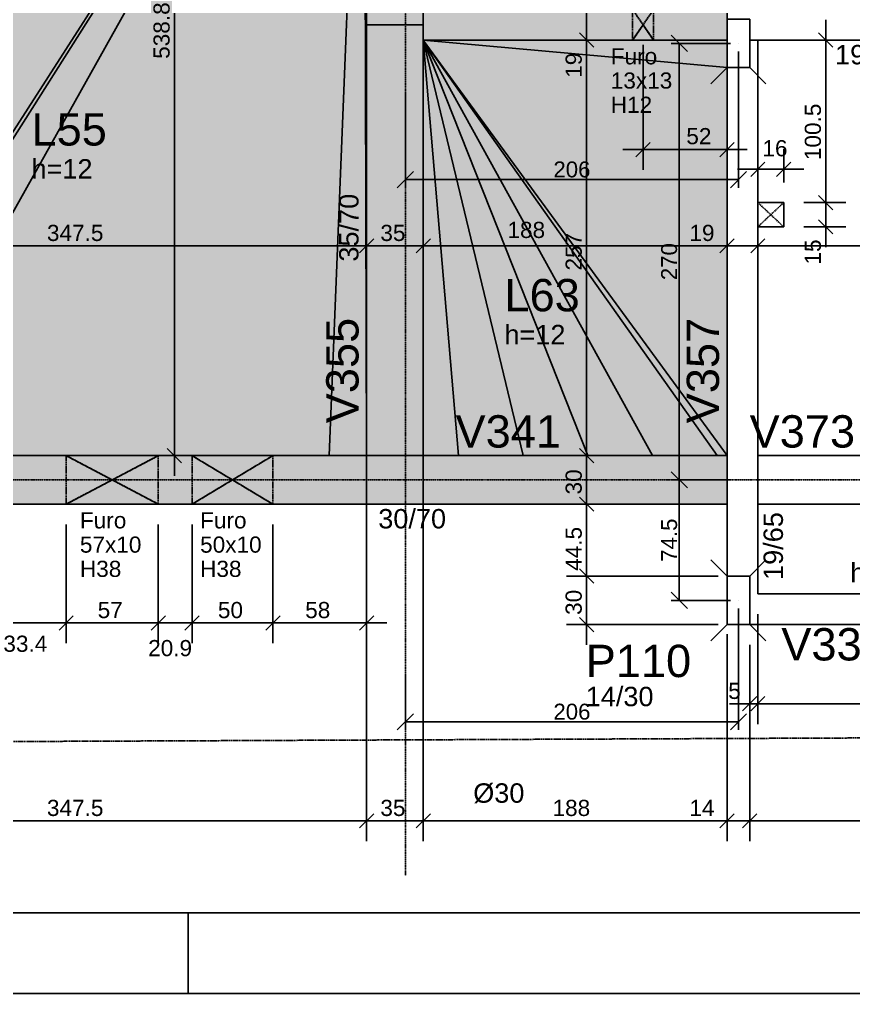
# Model space of a CAD drawing. Extents: x 37185 to 43130, y -8135 to -3930.
# Drawn here: x 38728 to 39244, y -8135 to -7533 of the extents above; entities that cross this region are included whole.
import ezdxf

# ---------------------------------------------------------------- set-up
doc = ezdxf.new("R2010")
doc.units = 0
doc.header["$MEASUREMENT"] = 0
doc.linetypes.add('ESTILO_TQS_0001', pattern=[1, 0.7, -0.3])
doc.linetypes.add('ESTILO_TQS_0004', pattern=[1.12, 0.5, -0.2, 0.01, -0.2, 0.01, -0.2])
doc.layers.get('0').update_dxf_attribs({"linetype": 'CONTINUOUS'})
doc.layers.get('Defpoints').update_dxf_attribs({"linetype": 'CONTINUOUS'})
for name, color, linetype in [('37', 4, 'CONTINUOUS'), ('38', 190, 'CONTINUOUS'), ('41', 190, 'CONTINUOUS'), ('42', 3, 'CONTINUOUS'), ('43', 3, 'CONTINUOUS'), ('44', 3, 'CONTINUOUS'), ('45', 2, 'CONTINUOUS'), ('46', 2, 'CONTINUOUS'), ('47', 2, 'CONTINUOUS'), ('53', 242, 'CONTINUOUS'), ('54', 242, 'CONTINUOUS'), ('55', 12, 'CONTINUOUS'), ('62', 153, 'CONTINUOUS'), ('68', 4, 'CONTINUOUS'), ('70', 160, 'CONTINUOUS'), ('75', 9, 'CONTINUOUS'), ('80', 6, 'CONTINUOUS'), ('81', 2, 'CONTINUOUS'), ('82', 252, 'CONTINUOUS'), ('95', 7, 'CONTINUOUS')]:
    doc.layers.add(name, color=color, linetype=linetype)
doc.styles.add('Arial_2mm 1-50', font='arial.ttf', dxfattribs={"height": 9.835329})
doc.styles.add('TQS_ARIAL', font='arial.ttf')
doc.dimstyles.new('Diagonal 2mm 1-50', dxfattribs={"dimscale": 30.48, "dimtxt": 9.8353, "dimasz": 0.328084, "dimexe": 0.164042, "dimexo": 0.164042, "dimgap": 0.04101, "dimtad": 1, "dimdec": 1, "dimdsep": 46, "dimtxsty": 'Arial_2mm 1-50', "dimblk1": 'OBLIQUE', "dimblk2": 'OBLIQUE', "dimsah": 1, "dimcen": 0.09, "dimadec": 8, "dimazin": 0, "dimtfac": 1, "dimtdec": 8, "dimtmove": 1, "dimatfit": 0, "dimfxl": 1, "dimtvp": 1, "dimtfillclr": 256, "dimtolj": 1, "dimtzin": 0, "dimarcsym": 2})

# ---------------------------------------------------------------- blocks, each defined once
blk = doc.blocks.new('_Oblique')
at = {"color": 0, "linetype": 'ByBlock', "lineweight": -2}
blk.add_line((-0.5, -0.5), (0.5, 0.5), dxfattribs=at)
blk = doc.blocks.new('*D161')
at = {"layer": '55', "color": 0, "linetype": 'Continuous', "lineweight": -2}
for p, q in [((39172.51, -7897.24), (39172.51, -7972.39)), ((38966.51, -7938.97), (38966.51, -7972.39)), ((39172.51, -7967.39), (38966.51, -7967.39))]:
    blk.add_line(p, q, dxfattribs=at)
at = {"layer": 'Defpoints', "color": 0, "linetype": 'Continuous'}
for p in [(39172.51, -7892.24), (38966.51, -7933.97), (38966.51, -7967.39)]:
    blk.add_point(p, dxfattribs=at)
at = {"layer": '55', "color": 0, "linetype": 'Continuous', "lineweight": -2, "xscale": 10, "yscale": 10, "zscale": 10, "rotation": 180}
blk.add_blockref('_Oblique', (38966.51, -7967.39), dxfattribs=at)
at = {"layer": '55', "color": 0, "linetype": 'Continuous', "lineweight": -2, "xscale": 10, "yscale": 10, "zscale": 10}
blk.add_blockref('_Oblique', (39172.51, -7967.39), dxfattribs=at)
at = {"layer": '55', "color": 0, "linetype": 'Continuous', "insert": (39069.51, -7961.12), "char_height": 9.835, "attachment_point": 5, "style": 'Arial_2mm 1-50'}
blk.add_mtext('\\A1;206', dxfattribs=at)
blk = doc.blocks.new('*D162')
at = {"layer": '55', "color": 0, "linetype": 'Continuous', "lineweight": -2}
for p, q in [((39167.51, -7817.73), (39130.95, -7817.73)), ((39135.95, -7892.24), (39135.95, -7817.73)), ((39167.51, -7892.24), (39130.95, -7892.24))]:
    blk.add_line(p, q, dxfattribs=at)
at = {"layer": 'Defpoints', "color": 0, "linetype": 'Continuous'}
for p in [(39135.95, -7817.73), (39172.51, -7817.73), (39172.51, -7892.24)]:
    blk.add_point(p, dxfattribs=at)
at = {"layer": '55', "color": 0, "linetype": 'Continuous', "lineweight": -2, "xscale": 10, "yscale": 10, "zscale": 10}
for p, rotation in [((39135.95, -7817.73), 90), ((39135.95, -7892.24), 270)]:
    blk.add_blockref('_Oblique', p, dxfattribs=dict(at, rotation=rotation))
at = {"layer": '55', "color": 0, "linetype": 'Continuous', "insert": (39129.7, -7854.99), "char_height": 9.835, "attachment_point": 5, "rotation": 90, "style": 'Arial_2mm 1-50'}
blk.add_mtext('\\A1;74.5', dxfattribs=at)
blk = doc.blocks.new('*D165')
at = {"layer": '55', "color": 0, "linetype": 'Continuous', "lineweight": -2}
for p, q in [((39172.51, -7552.74), (39172.51, -7637.05)), ((38966.51, -7577.69), (38966.51, -7637.05)), ((39172.51, -7632.05), (38966.51, -7632.05))]:
    blk.add_line(p, q, dxfattribs=at)
at = {"layer": 'Defpoints', "color": 0, "linetype": 'Continuous'}
for p in [(39172.51, -7547.74), (38966.51, -7572.69), (38966.51, -7632.05)]:
    blk.add_point(p, dxfattribs=at)
at = {"layer": '55', "color": 0, "linetype": 'Continuous', "lineweight": -2, "xscale": 10, "yscale": 10, "zscale": 10, "rotation": 180}
blk.add_blockref('_Oblique', (38966.51, -7632.05), dxfattribs=at)
at = {"layer": '55', "color": 0, "linetype": 'Continuous', "lineweight": -2, "xscale": 10, "yscale": 10, "zscale": 10}
blk.add_blockref('_Oblique', (39172.51, -7632.05), dxfattribs=at)
at = {"layer": '55', "color": 0, "linetype": 'Continuous', "insert": (39069.51, -7625.78), "char_height": 9.835, "attachment_point": 5, "style": 'Arial_2mm 1-50'}
blk.add_mtext('\\A1;206', dxfattribs=at)
blk = doc.blocks.new('*D166')
at = {"layer": '55', "color": 0, "linetype": 'Continuous', "lineweight": -2}
for p, q in [((39167.51, -7547.74), (39130.95, -7547.74)), ((39135.95, -7547.74), (39135.95, -7817.73)), ((39144.23, -7817.73), (39130.95, -7817.73))]:
    blk.add_line(p, q, dxfattribs=at)
at = {"layer": 'Defpoints', "color": 0, "linetype": 'Continuous'}
for p in [(39172.51, -7547.74), (39135.95, -7817.73), (39149.23, -7817.73)]:
    blk.add_point(p, dxfattribs=at)
at = {"layer": '55', "color": 0, "linetype": 'Continuous', "lineweight": -2, "xscale": 10, "yscale": 10, "zscale": 10}
for p, rotation in [((39135.95, -7547.74), 90), ((39135.95, -7817.73), 270)]:
    blk.add_blockref('_Oblique', p, dxfattribs=dict(at, rotation=rotation))
at = {"layer": '55', "color": 0, "linetype": 'Continuous', "insert": (39129.68, -7682.74), "char_height": 9.835, "attachment_point": 5, "rotation": 90, "style": 'Arial_2mm 1-50'}
blk.add_mtext('\\A1;270', dxfattribs=at)

msp = doc.modelspace()

# ---------------------------------------------------------------- linework, layer by layer
at = {"layer": '37', "linetype": 'Continuous'}
for points in [[(38942.51264, -7386.23831), (38942.51264, -7536.23831)], [(39165.51264, -7526.73831), (39165.51264, -7832.73681)], [(38942.51264, -7536.23831), (38942.51264, -7802.73681)], [(38977.51264, -7802.73681), (38977.51264, -7545.73831)], [(38977.51264, -7545.73831), (39165.51264, -7545.73831)], [(39179.51264, -7545.73831), (39184.51264, -7545.73831)], [(39184.51264, -7802.73681), (39184.51264, -7545.73831)], [(39184.51264, -7545.73831), (39352.01264, -7545.73831)], [(38919.42559, -7802.73681), (38639.42559, -7802.73681)], [(38942.51264, -7802.73681), (38919.42559, -7802.73681)], [(38942.51264, -7802.73681), (38959.42559, -7802.73681)], [(38977.51264, -7802.73681), (38959.42559, -7802.73681)], [(38999.42559, -7802.73681), (38977.51264, -7802.73681)], [(39039.42559, -7802.73681), (38999.42559, -7802.73681)], [(39079.42559, -7802.73681), (39039.42559, -7802.73681)], [(39119.42559, -7802.73681), (39079.42559, -7802.73681)], [(39159.42559, -7802.73681), (39119.42559, -7802.73681)], [(39165.51264, -7802.73681), (39159.42559, -7802.73681)], [(39184.51264, -7802.73681), (39184.51264, -7832.73681)], [(39199.42559, -7802.73681), (39184.51264, -7802.73681)], [(39239.42559, -7802.73681), (39199.42559, -7802.73681)], [(39279.42559, -7802.73681), (39239.42559, -7802.73681)], [(38639.42559, -7832.73681), (38919.42559, -7832.73681)], [(38919.42559, -7832.73681), (38959.42559, -7832.73681)], [(38960.01264, -7832.73681), (38999.42559, -7832.73681)], [(38999.42559, -7832.73681), (39039.42559, -7832.73681)], [(39039.42559, -7832.73681), (39079.42559, -7832.73681)], [(39079.42559, -7832.73681), (39119.42559, -7832.73681)], [(39119.42559, -7832.73681), (39159.42559, -7832.73681)], [(39159.42559, -7832.73681), (39165.51264, -7832.73681)], [(39165.51264, -7832.73681), (39165.51264, -7877.23831)], [(39184.51264, -7888.23831), (39184.51264, -7832.73681)], [(39184.51264, -7832.73681), (39199.42559, -7832.73681)], [(39199.42559, -7832.73681), (39239.42559, -7832.73681)], [(39239.42559, -7832.73681), (39279.42559, -7832.73681)], [(39352.01264, -7888.23831), (39184.51264, -7888.23831)], [(39179.51264, -7907.23831), (39361.51264, -7907.23831)]]:
    msp.add_lwpolyline(points, dxfattribs=at)
at = {"layer": '38', "linetype": 'Continuous'}
for points in [[(39179.51264, -7532.73831), (39165.51264, -7532.73831), (39165.51264, -7562.73831), (39179.51264, -7562.73831), (39179.51264, -7532.73831)], [(39179.51264, -7877.23831), (39165.51264, -7877.23831), (39165.51264, -7907.23831), (39179.51264, -7907.23831), (39179.51264, -7877.23831)]]:
    msp.add_lwpolyline(points, dxfattribs=at)
at = {"layer": '41', "linetype": 'Continuous'}
for p, q in [((39165.51264, -7562.73831), (39155.51264, -7572.73831)), ((39179.51264, -7562.73831), (39189.51264, -7572.73831)), ((39165.51264, -7877.23831), (39155.51264, -7867.23831)), ((39179.51264, -7877.23831), (39189.51264, -7867.23831)), ((39165.51264, -7907.23831), (39155.51264, -7917.23831)), ((39179.51264, -7907.23831), (39189.51264, -7917.23831))]:
    msp.add_line(p, q, dxfattribs=at)
at = {"layer": '53', "linetype": 'ESTILO_TQS_0001'}
for points in [[(39113.54354, -7536.23831), (39107.04354, -7545.73831), (39120.04354, -7545.73831), (39113.54354, -7536.23831), (39120.04354, -7545.73831), (39120.04354, -7526.73831), (39113.54354, -7536.23831), (39120.04354, -7526.73831), (39107.04354, -7526.73831), (39113.54354, -7536.23831), (39107.04354, -7526.73831), (39107.04354, -7545.73831), (39113.54354, -7536.23831)], [(38785.15884, -7817.73681), (38756.65884, -7832.73681), (38813.65884, -7832.73681), (38785.15884, -7817.73681), (38813.65884, -7832.73681), (38813.65884, -7802.73681), (38785.15884, -7817.73681), (38813.65884, -7802.73681), (38756.65884, -7802.73681), (38785.15884, -7817.73681), (38756.65884, -7802.73681), (38756.65884, -7832.73681), (38785.15884, -7817.73681)], [(38859.52014, -7817.73681), (38834.52014, -7832.73681), (38884.52014, -7832.73681), (38859.52014, -7817.73681), (38884.52014, -7832.73681), (38884.52014, -7802.73681), (38859.52014, -7817.73681), (38884.52014, -7802.73681), (38834.52014, -7802.73681), (38859.52014, -7817.73681), (38834.52014, -7802.73681), (38834.52014, -7832.73681), (38859.52014, -7817.73681)]]:
    msp.add_lwpolyline(points, dxfattribs=at)
at = {"layer": '62', "linetype": 'Continuous'}
for points in [[(38941.01264, -7263.94401), (38595.01264, -7457.73761), (38595.01264, -7802.73681), (38941.01264, -7263.94401)], [(38941.01264, -7263.94401), (38595.01264, -7802.73681), (38599.42559, -7802.73681), (38941.01264, -7263.94401)], [(38941.01264, -7263.94401), (38599.42559, -7802.73681), (38639.42559, -7802.73681), (38941.01264, -7263.94401)], [(38941.01264, -7263.94401), (38639.42559, -7802.73681), (38919.42559, -7802.73681), (38941.01264, -7263.94401)], [(38941.01264, -7263.94401), (38919.42559, -7802.73681), (38942.51264, -7802.73681), (38941.01264, -7263.94401)], [(38941.01264, -7263.94401), (38942.51264, -7802.73681), (38942.51264, -7536.23831), (38941.01264, -7263.94401)], [(38941.01264, -7263.94401), (38942.51264, -7536.23831), (38942.51264, -7386.23831), (38941.01264, -7263.94401)], [(38977.51264, -7536.23831), (38977.51264, -7376.73831), (38942.51264, -7376.62746), (38942.51264, -7536.23831), (38977.51264, -7536.23831)], [(38977.51264, -7545.73831), (39165.51264, -7545.73831), (39165.51264, -7526.73831), (38977.51264, -7526.73831), (38977.51264, -7545.73831)], [(38977.51264, -7802.73681), (38977.51264, -7536.23831), (38942.51264, -7536.23831), (38942.51264, -7802.73681), (38958.91299, -7802.73681), (38959.42559, -7802.63486), (38959.93814, -7802.73681), (38977.51264, -7802.73681)], [(38977.51264, -7545.73831), (38977.51264, -7802.73681), (38999.42559, -7802.73681), (38977.51264, -7545.73831)], [(38977.51264, -7545.73831), (38999.42559, -7802.73681), (39039.42559, -7802.73681), (38977.51264, -7545.73831)], [(38977.51264, -7545.73831), (39039.42559, -7802.73681), (39079.42559, -7802.73681), (38977.51264, -7545.73831)], [(38977.51264, -7545.73831), (39079.42559, -7802.73681), (39119.42559, -7802.73681), (38977.51264, -7545.73831)], [(38977.51264, -7545.73831), (39119.42559, -7802.73681), (39159.42559, -7802.73681), (38977.51264, -7545.73831)], [(38977.51264, -7545.73831), (39159.42559, -7802.73681), (39165.51264, -7802.73681), (38977.51264, -7545.73831)], [(38977.51264, -7545.73831), (39165.51264, -7802.73681), (39165.51264, -7562.73831), (38977.51264, -7545.73831)], [(38977.51264, -7545.73831), (39165.51264, -7562.73831), (39165.51264, -7545.73831), (38977.51264, -7545.73831)], [(38977.51264, -7545.73831), (39165.51264, -7545.73831), (38977.51264, -7545.73831)], [(38595.01264, -7802.73681), (38595.01264, -7832.73681), (39165.51264, -7832.73681), (39165.51264, -7802.73681), (38595.01264, -7802.73681)]]:
    msp.add_lwpolyline(points, dxfattribs=at)
for points in [[(38941.01264, -7263.94401), (38595.01264, -7457.73761), (38595.01264, -7802.73681)], [(38941.01264, -7263.94401), (38595.01264, -7802.73681), (38941.01264, -7263.94401)], [(38941.01264, -7263.94401), (38595.01264, -7802.73681), (38599.42559, -7802.73681)], [(38941.01264, -7263.94401), (38599.42559, -7802.73681), (38941.01264, -7263.94401)], [(38941.01264, -7263.94401), (38599.42559, -7802.73681), (38639.42559, -7802.73681)], [(38941.01264, -7263.94401), (38639.42559, -7802.73681), (38941.01264, -7263.94401)], [(38941.01264, -7263.94401), (38639.42559, -7802.73681), (38919.42559, -7802.73681)], [(38941.01264, -7263.94401), (38919.42559, -7802.73681), (38941.01264, -7263.94401)], [(38941.01264, -7263.94401), (38919.42559, -7802.73681), (38942.51264, -7802.73681)], [(38941.01264, -7263.94401), (38942.51264, -7802.73681), (38941.01264, -7263.94401)], [(38941.01264, -7263.94401), (38942.51264, -7802.73681), (38942.51264, -7536.23831)], [(38941.01264, -7263.94401), (38942.51264, -7536.23831), (38941.01264, -7263.94401)], [(38941.01264, -7263.94401), (38942.51264, -7536.23831), (38942.51264, -7386.23831)], [(38977.51264, -7536.23831), (38977.51264, -7376.73831), (38942.51264, -7376.62746)], [(38977.51264, -7536.23831), (38942.51264, -7376.62746), (38942.51264, -7536.23831)], [(38977.51264, -7545.73831), (39165.51264, -7545.73831), (39165.51264, -7526.73831)], [(38977.51264, -7545.73831), (39165.51264, -7526.73831), (38977.51264, -7526.73831)], [(38977.51264, -7545.73831), (38977.51264, -7526.73831), (38977.51264, -7545.73831)], [(38977.51264, -7536.23831), (38942.51264, -7536.23831), (38958.91299, -7802.73681)], [(38958.91299, -7802.73681), (38942.51264, -7536.23831), (38942.51264, -7802.73681)], [(38977.51264, -7536.23831), (38942.51264, -7536.23831), (38977.51264, -7536.23831)], [(38977.51264, -7536.23831), (38958.91299, -7802.73681), (38959.42559, -7802.63486)], [(38977.51264, -7536.23831), (38959.42559, -7802.63486), (38959.93814, -7802.73681)], [(38977.51264, -7536.23831), (38959.93814, -7802.73681), (38977.51264, -7802.73681)], [(38977.51264, -7545.73831), (38977.51264, -7802.73681), (38999.42559, -7802.73681)], [(38977.51264, -7545.73831), (38999.42559, -7802.73681), (38977.51264, -7545.73831)], [(38977.51264, -7545.73831), (38999.42559, -7802.73681), (39039.42559, -7802.73681)], [(38977.51264, -7545.73831), (39039.42559, -7802.73681), (38977.51264, -7545.73831)], [(38977.51264, -7545.73831), (39039.42559, -7802.73681), (39079.42559, -7802.73681)], [(38977.51264, -7545.73831), (39079.42559, -7802.73681), (38977.51264, -7545.73831)], [(38977.51264, -7545.73831), (39079.42559, -7802.73681), (39119.42559, -7802.73681)], [(38977.51264, -7545.73831), (39119.42559, -7802.73681), (38977.51264, -7545.73831)], [(38977.51264, -7545.73831), (39119.42559, -7802.73681), (39159.42559, -7802.73681)], [(38977.51264, -7545.73831), (39159.42559, -7802.73681), (38977.51264, -7545.73831)], [(38977.51264, -7545.73831), (39159.42559, -7802.73681), (39165.51264, -7802.73681)], [(38977.51264, -7545.73831), (39165.51264, -7802.73681), (38977.51264, -7545.73831)], [(38977.51264, -7545.73831), (39165.51264, -7802.73681), (39165.51264, -7562.73831)], [(38977.51264, -7545.73831), (39165.51264, -7562.73831), (38977.51264, -7545.73831)], [(38977.51264, -7545.73831), (39165.51264, -7562.73831), (39165.51264, -7545.73831)], [(38977.51264, -7545.73831), (39165.51264, -7545.73831), (38977.51264, -7545.73831)], [(38595.01264, -7802.73681), (38595.01264, -7832.73681), (39165.51264, -7832.73681)], [(38595.01264, -7802.73681), (39165.51264, -7832.73681), (39165.51264, -7802.73681)], [(38595.01264, -7802.73681), (39165.51264, -7802.73681), (38595.01264, -7802.73681)]]:
    msp.add_solid(points, dxfattribs=at)
at = {"layer": '68', "color": 12, "linetype": 'ESTILO_TQS_0001'}
msp.add_lwpolyline([(37530.05069, -4249.00666), (40530.67009, -4723.98931), (40512.14434, -7971.93931), (37508.76839, -7984.70311), (37530.05069, -4249.00666)], dxfattribs=at)
at = {"layer": '70', "linetype": 'ESTILO_TQS_0004'}
for p, q in [((38966.51264, -4162.63791), (38966.51264, -8062.34486)), ((37414.54729, -7817.73361), (40631.05859, -7817.73361))]:
    msp.add_line(p, q, dxfattribs=at)
at = {"layer": '75', "linetype": 'Continuous'}
for p, q in [((38823.66149, -7815.23681), (38823.66149, -7251.44401)), ((39078.58374, -7539.23831), (39078.58374, -7383.23831)), ((39078.58374, -7558.23831), (39078.58374, -7514.23831)), ((39078.58374, -7815.23681), (39078.58374, -7533.23831)), ((39226.53929, -7658.72996), (39226.53929, -7533.23831)), ((39083.00314, -7550.15776), (39074.16429, -7541.31891)), ((39083.00314, -7550.15776), (39074.16429, -7541.31891)), ((39113.54354, -7536.23831), (39113.54354, -7536.23831)), ((39230.95869, -7550.15776), (39222.11984, -7541.31891)), ((39094.87054, -7545.73831), (39066.08374, -7545.73831)), ((39094.87054, -7545.73831), (39066.08374, -7545.73831)), ((39107.37054, -7545.73831), (39107.37054, -7545.73831)), ((39107.37054, -7545.73831), (39107.37054, -7545.73831)), ((39209.76674, -7545.73831), (39209.76674, -7545.73831)), ((39222.26674, -7545.73831), (39239.03929, -7545.73831)), ((39113.54354, -7548.73831), (39113.54354, -7625.95261)), ((39165.51264, -7603.32521), (39165.51264, -7603.32521)), ((39101.04354, -7613.45261), (39178.01264, -7613.45261)), ((39109.12414, -7617.87201), (39117.96294, -7609.03316)), ((39161.09324, -7617.87201), (39169.93209, -7609.03316)), ((39184.51264, -7624.10996), (39184.51264, -7613.11616)), ((39200.51314, -7633.72996), (39200.51314, -7613.11616)), ((39165.51264, -7615.82521), (39165.51264, -7625.95261)), ((39213.01314, -7625.61616), (39172.01264, -7625.61616)), ((39188.93209, -7621.19676), (39180.09324, -7630.03561)), ((39204.93254, -7621.19676), (39196.09369, -7630.03561)), ((39184.51264, -7636.60996), (39184.51264, -7636.60996)), ((39226.53929, -7673.72996), (39226.53929, -7633.72996)), ((39230.95869, -7650.64941), (39222.11984, -7641.81056)), ((39230.95869, -7650.64941), (39222.11984, -7641.81056)), ((39200.51314, -7646.22996), (39200.51314, -7646.22996)), ((39200.51314, -7646.22996), (39200.51314, -7646.22996)), ((39200.51314, -7646.22996), (39200.51314, -7646.22996)), ((39213.01314, -7646.22996), (39239.03929, -7646.22996)), ((39213.01314, -7646.22996), (39239.03929, -7646.22996)), ((39200.51314, -7661.22996), (39200.51314, -7661.22996)), ((39213.01314, -7661.22996), (39239.03929, -7661.22996)), ((39230.95869, -7665.64941), (39222.11984, -7656.81056)), ((38582.51264, -7672.98001), (38955.01264, -7672.98001)), ((38930.01264, -7672.98001), (38990.01264, -7672.98001)), ((38938.09324, -7677.39941), (38946.93209, -7668.56056)), ((38938.09324, -7677.39941), (38946.93209, -7668.56056)), ((38942.51264, -7672.88796), (38942.51264, -7672.88796)), ((38942.51264, -7672.88796), (38942.51264, -7672.88796)), ((38965.01264, -7672.98001), (39178.01264, -7672.98001)), ((38973.09324, -7677.39941), (38981.93209, -7668.56056)), ((38973.09324, -7677.39941), (38981.93209, -7668.56056)), ((38977.51264, -7672.88796), (38977.51264, -7672.88796)), ((38977.51264, -7672.88796), (38977.51264, -7672.88796)), ((39153.01264, -7672.98001), (39197.01264, -7672.98001)), ((39161.09324, -7677.39941), (39169.93209, -7668.56056)), ((39161.09324, -7677.39941), (39169.93209, -7668.56056)), ((39165.51264, -7672.88796), (39165.51264, -7672.88796)), ((39165.51264, -7672.88796), (39165.51264, -7672.88796)), ((39172.01264, -7672.98001), (39364.51264, -7672.98001)), ((39180.09324, -7677.39941), (39188.93209, -7668.56056)), ((39180.09324, -7677.39941), (39188.93209, -7668.56056)), ((39184.51264, -7672.88796), (39184.51264, -7672.88796)), ((39184.51264, -7672.88796), (39184.51264, -7672.88796)), ((38942.51264, -7685.38796), (38942.51264, -7685.48001)), ((38942.51264, -7685.38796), (38942.51264, -7685.48001)), ((38977.51264, -7685.38796), (38977.51264, -7685.48001)), ((38977.51264, -7685.38796), (38977.51264, -7685.48001)), ((39165.51264, -7685.38796), (39165.51264, -7685.48001)), ((39165.51264, -7685.38796), (39165.51264, -7685.48001)), ((39184.51264, -7685.38796), (39184.51264, -7685.48001)), ((39184.51264, -7685.38796), (39184.51264, -7685.48001)), ((38942.51264, -7782.38581), (38942.51264, -7782.38581)), ((38942.51264, -7782.38581), (38942.51264, -7782.38581)), ((38977.51264, -7785.29076), (38977.51264, -7785.29076)), ((38977.51264, -7785.29076), (38977.51264, -7785.29076)), ((39078.58374, -7845.23681), (39078.58374, -7790.23681)), ((38828.08089, -7807.15626), (38819.24209, -7798.31741)), ((38942.51264, -7794.88581), (38942.51264, -8041.08276)), ((38942.51264, -7794.88581), (38942.51264, -8041.08276)), ((38977.51264, -7797.79076), (38977.51264, -8041.08276)), ((38977.51264, -7797.79076), (38977.51264, -8041.08276)), ((39083.00314, -7807.15626), (39074.16429, -7798.31741)), ((39083.00314, -7807.15626), (39074.16429, -7798.31741)), ((38822.74104, -7802.73681), (38822.74104, -7802.73681)), ((38835.24104, -7802.73681), (38836.16149, -7802.73681)), ((39094.87054, -7802.73681), (39066.08374, -7802.73681)), ((39086.92559, -7802.73681), (39066.08374, -7802.73681)), ((39099.42559, -7802.73681), (39099.42559, -7802.73681)), ((39107.37054, -7802.73681), (39107.37054, -7802.73681)), ((39078.58374, -7889.73831), (39078.58374, -7820.23681)), ((39083.00314, -7837.15626), (39074.16429, -7828.31741)), ((39083.00314, -7837.15626), (39074.16429, -7828.31741)), ((38756.65884, -7832.73681), (38756.65884, -7832.73681)), ((38756.65884, -7832.73681), (38756.65884, -7832.73681)), ((38813.65884, -7832.73681), (38813.65884, -7832.73681)), ((38813.65884, -7832.73681), (38813.65884, -7832.73681)), ((38834.52014, -7832.73681), (38834.52014, -7832.73681)), ((38834.52014, -7832.73681), (38834.52014, -7832.73681)), ((38884.52014, -7832.73681), (38884.52014, -7832.73681)), ((38884.52014, -7832.73681), (38884.52014, -7832.73681)), ((39126.92559, -7832.73681), (39066.08374, -7832.73681)), ((39126.92559, -7832.73681), (39066.08374, -7832.73681)), ((39139.42559, -7832.73681), (39139.42559, -7832.73681)), ((39139.42559, -7832.73681), (39139.42559, -7832.73681)), ((38756.65884, -7845.23681), (38756.65884, -7918.70956)), ((38756.65884, -7845.23681), (38756.65884, -7918.70956)), ((38813.65884, -7845.23681), (38813.65884, -7918.70956)), ((38813.65884, -7845.23681), (38813.65884, -7918.70956)), ((38834.52014, -7845.23681), (38834.52014, -7918.70956)), ((38834.52014, -7845.23681), (38834.52014, -7918.70956)), ((38884.52014, -7845.23681), (38884.52014, -7918.70956)), ((38884.52014, -7845.23681), (38884.52014, -7918.70956)), ((38942.51264, -7865.69241), (38942.51264, -7865.69241)), ((39078.58374, -7919.73831), (39078.58374, -7864.73831)), ((39083.00314, -7881.65776), (39074.16429, -7872.81891)), ((39083.00314, -7881.65776), (39074.16429, -7872.81891)), ((38942.51264, -7878.19241), (38942.51264, -7918.70956)), ((39160.01264, -7877.23831), (39066.08374, -7877.23831)), ((39139.86424, -7877.23831), (39066.08374, -7877.23831)), ((39152.36424, -7877.23831), (39152.36424, -7877.23831)), ((39172.51264, -7877.23831), (39172.51264, -7877.23831)), ((39184.51264, -7888.23831), (39184.51264, -7888.23831)), ((39184.51264, -7888.23831), (39184.51264, -7888.23831)), ((38752.23944, -7910.62896), (38761.07829, -7901.79011)), ((38752.23944, -7910.62896), (38761.07829, -7901.79011)), ((38809.23944, -7910.62896), (38818.07829, -7901.79011)), ((38809.23944, -7910.62896), (38818.07829, -7901.79011)), ((38830.10074, -7910.62896), (38838.93954, -7901.79011)), ((38830.10074, -7910.62896), (38838.93954, -7901.79011)), ((38880.10074, -7910.62896), (38888.93954, -7901.79011)), ((38880.10074, -7910.62896), (38888.93954, -7901.79011)), ((38938.09324, -7910.62896), (38946.93209, -7901.79011)), ((39083.00314, -7911.65776), (39074.16429, -7902.81891)), ((39165.51264, -7900.56896), (39165.51264, -7900.56896)), ((39165.51264, -7900.56896), (39165.51264, -7900.56896)), ((39184.51264, -7900.73831), (39184.51264, -7968.70321)), ((39184.51264, -7900.73831), (39184.51264, -7968.70321)), ((38678.72884, -7906.20956), (38735.72884, -7906.20956)), ((38710.72884, -7906.20956), (38769.15884, -7906.20956)), ((38744.15884, -7906.20956), (38826.15884, -7906.20956)), ((38801.15884, -7906.20956), (38847.02014, -7906.20956)), ((38822.02014, -7906.20956), (38897.02014, -7906.20956)), ((38872.02014, -7906.20956), (38955.01264, -7906.20956)), ((39160.01264, -7907.23831), (39066.08374, -7907.23831)), ((39172.51264, -7907.23831), (39172.51264, -7907.23831)), ((39179.51264, -7907.23831), (39179.51264, -7907.23831)), ((39179.51264, -7907.23831), (39179.51264, -7907.23831)), ((39179.51264, -7907.23831), (39179.51264, -7907.23831)), ((39165.51264, -7913.06896), (39165.51264, -8041.08276)), ((39165.51264, -7913.06896), (39165.51264, -8041.08276)), ((39179.51264, -7919.73831), (39179.51264, -8041.08276)), ((39179.51264, -7919.73831), (39179.51264, -8041.08276)), ((39179.51264, -7919.73831), (39179.51264, -7968.70321)), ((39167.01264, -7956.20321), (39197.01264, -7956.20321)), ((39172.01264, -7956.20321), (39364.51264, -7956.20321)), ((39175.09324, -7960.62261), (39183.93209, -7951.78376)), ((39180.09324, -7960.62261), (39188.93209, -7951.78376)), ((39180.09324, -7960.62261), (39188.93209, -7951.78376)), ((38582.51264, -8028.58276), (38955.01264, -8028.58276)), ((38930.01264, -8028.58276), (38990.01264, -8028.58276)), ((38938.09324, -8033.00216), (38946.93209, -8024.16331)), ((38938.09324, -8033.00216), (38946.93209, -8024.16331)), ((38965.01264, -8028.58276), (39178.01264, -8028.58276)), ((38973.09324, -8033.00216), (38981.93209, -8024.16331)), ((38973.09324, -8033.00216), (38981.93209, -8024.16331)), ((39153.01264, -8028.58276), (39192.01264, -8028.58276)), ((39161.09324, -8033.00216), (39169.93209, -8024.16331)), ((39161.09324, -8033.00216), (39169.93209, -8024.16331)), ((39167.01264, -8028.58276), (39397.01264, -8028.58276)), ((39175.09324, -8033.00216), (39183.93209, -8024.16331)), ((39175.09324, -8033.00216), (39183.93209, -8024.16331))]:
    msp.add_line(p, q, dxfattribs=at)
at = {"layer": '80', "linetype": 'Continuous'}
for p, q in [((39200.51314, -7646.22996), (39184.51264, -7646.22996)), ((39200.51314, -7661.22996), (39200.51314, -7646.22996)), ((39200.51314, -7661.22996), (39184.51264, -7661.22996))]:
    msp.add_line(p, q, dxfattribs=at)
at = {"layer": '81', "linetype": 'ESTILO_TQS_0001'}
for p, q in [((39184.51264, -7661.22996), (39200.51314, -7646.22996)), ((39184.51264, -7646.22996), (39200.51314, -7661.22996))]:
    msp.add_line(p, q, dxfattribs=at)
at = {"layer": '82', "linetype": 'Continuous'}
for p, q in [((39172.51264, -7547.73831), (39172.51264, -7547.73831)), ((38919.42559, -7817.73681), (38919.42559, -7817.73681)), ((38959.42559, -7817.73681), (38959.42559, -7817.73681)), ((38999.42559, -7817.73681), (38999.42559, -7817.73681)), ((39039.42559, -7817.73681), (39039.42559, -7817.73681)), ((39079.42559, -7817.73681), (39079.42559, -7817.73681)), ((39119.42559, -7817.73681), (39119.42559, -7817.73681)), ((39159.42559, -7817.73681), (39159.42559, -7817.73681)), ((39199.42559, -7817.73681), (39199.42559, -7817.73681)), ((39239.42559, -7817.73681), (39239.42559, -7817.73681)), ((39172.51264, -7892.23831), (39172.51264, -7892.23831))]:
    msp.add_line(p, q, dxfattribs=at)
at = {"layer": '95', "linetype": 'Continuous'}
for p, q in [((37309.54454, -8085.36956), (43079.54464, -8085.36956)), ((38832.04459, -8135.36956), (38832.04459, -8085.36956)), ((37184.54454, -8135.36956), (43129.54464, -8135.36956))]:
    msp.add_line(p, q, dxfattribs=at)

# ---------------------------------------------------------------- texts
at = {"layer": '42', "linetype": 'Continuous', "style": 'TQS_ARIAL'}
for s, p in [('V355', (38937.51264, -7782.73681)), ('V357', (39160.51264, -7782.73681))]:
    msp.add_text(s, height=20, rotation=90, dxfattribs=at).set_placement(p)
for s, p in [('V341', (38997.51264, -7797.73681)), ('V373', (39179.42559, -7797.73681)), ('V338', (39199.04469, -7929.39131))]:
    msp.add_text(s, height=20, dxfattribs=at).set_placement(p)
at = {"layer": '43', "linetype": 'Continuous', "style": 'TQS_ARIAL'}
msp.add_text('P110', height=20, dxfattribs=at).set_placement((39078.03144, -7939.68751))
at = {"layer": '44', "linetype": 'Continuous', "style": 'TQS_ARIAL'}
for s, p in [('L55', (38735.22564, -7610.94911)), ('L63', (39027.77184, -7713.46771))]:
    msp.add_text(s, height=20, dxfattribs=at).set_placement(p)
at = {"layer": '45', "linetype": 'Continuous', "style": 'TQS_ARIAL'}
for s, p in [('19/100', (39232.26264, -7560.73831)), ('30/70', (38949.71909, -7847.73681))]:
    msp.add_text(s, height=12, dxfattribs=at).set_placement(p)
for s, p in [('35/70', (38937.51264, -7682.73681)), ('19/65', (39200.05354, -7879.60376))]:
    msp.add_text(s, height=12, rotation=90, dxfattribs=at).set_placement(p)
at = {"layer": '46', "linetype": 'Continuous', "style": 'TQS_ARIAL'}
for s, p in [('14/30', (39078.03144, -7957.68751)), ('%%c30', (39008.44699, -8017.38521))]:
    msp.add_text(s, height=12, dxfattribs=at).set_placement(p)
at = {"layer": '47', "linetype": 'Continuous', "style": 'TQS_ARIAL'}
for p in [(38735.22564, -7631.34911), (39027.77184, -7733.86771), (39241.68819, -7881.15246)]:
    msp.add_text('h=12', height=12, dxfattribs=at).set_placement(p)
at = {"layer": '54', "linetype": 'Continuous', "style": 'TQS_ARIAL'}
for s, p in [('Furo', (39093.54354, -7560.73831)), ('13x13', (39093.54354, -7575.73831)), ('H12', (39093.54354, -7590.73831)), ('Furo', (38765.15884, -7847.73681)), ('Furo', (38839.52014, -7847.73681)), ('57x10', (38765.15884, -7862.73681)), ('50x10', (38839.52014, -7862.73681)), ('H38', (38765.15884, -7877.73681)), ('H38', (38839.52014, -7877.73681))]:
    msp.add_text(s, height=10, dxfattribs=at).set_placement(p)
at = {"layer": '75', "linetype": 'Continuous', "style": 'TQS_ARIAL'}
for s, p in [('538.8', (38820.66149, -7557.34041)), ('19', (39075.58374, -7569.07166)), ('100.5', (39223.53929, -7619.98416)), ('257', (39075.58374, -7688.23756)), ('15', (39223.53929, -7684.56331)), ('30', (39075.58374, -7826.73681)), ('44.5', (39075.58374, -7873.98756)), ('30', (39075.58374, -7901.23831))]:
    msp.add_text(s, height=10, rotation=90, dxfattribs=at).set_placement(p)
for s, p in [('52', (39140.27688, -7610.13303)), ('16', (39187.34849, -7617.60376)), ('347.5', (38744.76264, -7669.98001)), ('35', (38951.01264, -7669.98001)), ('188', (39029.63304, -7668.12401)), ('19', (39142.17934, -7669.98001)), ('57', (38776.15884, -7903.20956)), ('50', (38850.52014, -7903.20956)), ('58', (38904.51639, -7903.20956)), ('33.4', (38717.80934, -7924.04246)), ('20.9', (38807.35839, -7926.74621)), ('5', (39166.17934, -7953.20321)), ('347.5', (38744.76264, -8025.58276)), ('35', (38951.01264, -8025.58276)), ('188', (39057.51264, -8025.58276)), ('14', (39142.17934, -8025.58276))]:
    msp.add_text(s, height=10, dxfattribs=at).set_placement(p)

# ---------------------------------------------------------------- dimensions: what is measured, and where the dimension line sits
at = {"layer": '55', "linetype": 'Continuous'}
for base, p1, p2, picture, middle in [((38966.51264, -7632.04837), (39172.51264, -7547.73831), (38966.51264, -7572.68989), '*D165', (39069.51264, -7625.77671)), ((38966.51264, -7967.38703), (39172.51264, -7892.23831), (38966.51264, -7933.97492), '*D161', (39069.51264, -7961.11537))]:
    dim = msp.add_linear_dim(base=base, p1=p1, p2=p2, dimstyle='Diagonal 2mm 1-50', override={"dimpost": '<>'}, dxfattribs=at)
    dim.commit()
    dim.dimension.update_dxf_attribs({"geometry": picture, "text_midpoint": middle})
for p1, p2, picture, middle in [((39172.51264, -7547.73831), (39149.23311, -7817.73361), '*D166', (39129.68193, -7682.73596)), ((39172.51264, -7892.23831), (39172.51264, -7817.73361), '*D162', (39129.70206, -7854.98596))]:
    dim = msp.add_linear_dim(base=(39135.95358, -7817.73361), p1=p1, p2=p2, angle=90, dimstyle='Diagonal 2mm 1-50', override={"dimpost": '<>'}, dxfattribs=at)
    dim.commit()
    dim.dimension.update_dxf_attribs({"geometry": picture, "text_midpoint": middle})

doc.saveas('drawing.dxf')
